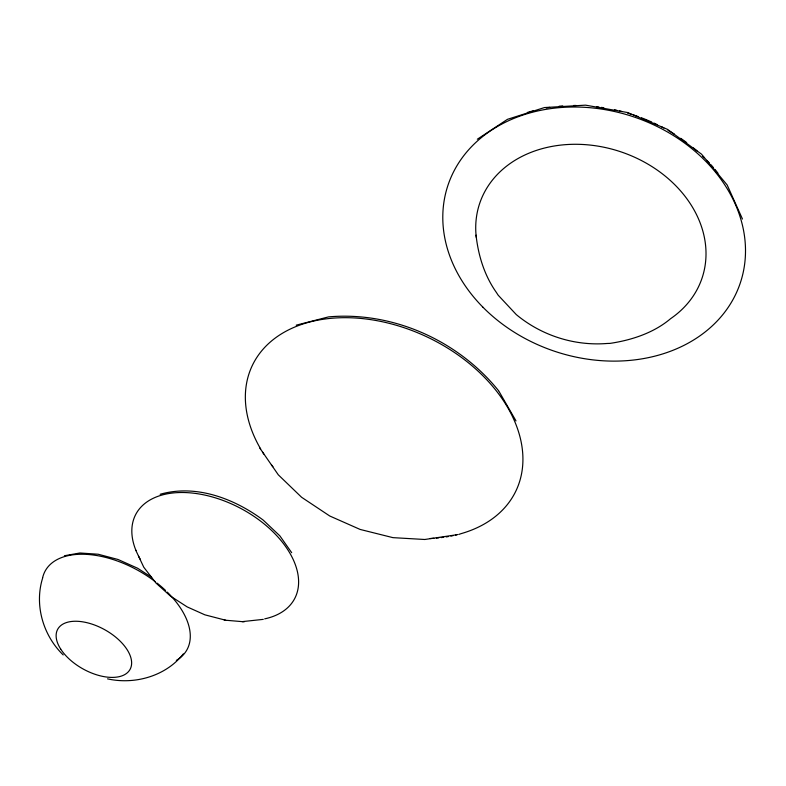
<?xml version="1.0" encoding="UTF-8"?>
<svg xmlns="http://www.w3.org/2000/svg" width="786" height="786" viewBox="0 0 786 786"><rect width="100%" height="100%" fill="white"/><g stroke="black" fill="none" stroke-linecap="round" stroke-linejoin="round"><path stroke-width="1.18" d="M42.729 577.759C34.132 604.788 43.014 635.402 63.204 654.935M183.344 653.903C165.807 676.186 134.74 684.911 107.544 678.868M477.328 139.23L507.471 119.325L544.472 107.554L585.55 105.157L627.7 112.555L667.442 129.336L701.476 154.135L727.168 184.995L742.475 219.039M458.945 534.362L461.195 533.615A145.98 100.824 25.4 0 0 502.421 399.17A145.98 100.824 25.4 0 0 316.041 320.541A145.98 100.824 25.4 0 0 260.706 449.042M296.204 325.168L328.617 316.876C393.059 311.256 458.228 340.613 498.619 390.77M160.167 494.276C196.156 484.019 234.257 498.589 263.192 520.086L279.875 535.865L291.694 552.715M64.423 555.741L79.917 552.99L98.191 554.238L118.077 559.504L137.648 568.258L151.698 577.356M456.587 534.775L424.754 539.491L392.941 537.644L360.135 529.44L329.766 516.009L301.598 497.273L278.303 474.823L259.753 448.01M263.281 619.368L242.206 621.638M170.896 596.387L187.166 606.9L204.871 614.829L225.641 620.223M224.256 620.115L244.2 621.805M170.277 595.926L155.942 583.006L143.779 567.237L135.634 549.964M498.904 391.212L515.999 420.903M476.051 235.132C478.291 255.548 484.431 275.591 496.428 292.52L498.157 295.182L516.274 314.587C541.485 335.524 574.478 346.125 607.175 343.472L609.985 343.394C631.63 340.142 653.716 332.969 670.645 318.644A117.291 93.848 18.5 0 0 630.578 155.481A117.291 93.848 18.5 0 0 476.296 237.451M527.318 112.496A153.231 123.147 18.4 0 1 533.163 110.826M546.26 107.947A153.231 123.147 18.4 0 1 549.709 107.387M559.131 106.228A153.231 123.147 18.4 0 1 562.727 105.923M573.633 105.481A153.231 123.147 18.4 0 1 576.079 105.471M596.564 106.739A153.231 123.147 18.4 0 1 598.961 107.043M601.369 107.377A153.231 123.147 18.4 0 1 603.786 107.741M614.603 109.785A153.231 123.147 18.4 0 1 616.99 110.325M619.368 110.895A153.231 123.147 18.4 0 1 621.736 111.494M627.592 113.125A153.231 123.147 18.4 0 1 631.079 114.186M633.398 114.933A153.231 123.147 18.4 0 1 638.035 116.534M641.504 117.812A153.231 123.147 18.4 0 1 651.741 122.056M653.981 123.078A153.231 123.147 18.4 0 1 657.302 124.66M661.655 126.86A153.231 123.147 18.4 0 1 663.806 128M668.051 130.358A153.231 123.147 18.4 0 1 674.437 134.19M680.676 138.287A153.231 123.147 18.4 0 1 686.718 142.63M693.458 147.955A153.231 123.147 18.4 0 1 697.153 151.109M702.478 156.011A153.231 123.147 18.4 0 1 704.236 157.721M706.82 160.334A153.231 123.147 18.4 0 1 709.345 163.007M710.986 164.814A153.231 123.147 18.4 0 1 713.393 167.565M714.955 169.422A153.231 123.147 18.4 0 1 717.962 173.185M167.261 592.104A81.096 45.559 29.2 0 1 176.319 660.397M42.719 577.386A81.096 45.559 29.2 0 1 155.107 581.571M157.082 583.114A81.096 45.559 29.2 0 1 165.522 590.424M135.988 550.583A89.918 54.431 28 0 1 180.957 492.508A89.918 54.431 28 0 1 287.195 548.854A89.918 54.431 28 0 1 264.695 618.857M140.272 559.327A89.918 54.431 28 0 1 138.503 556.066M457.835 534.519A145.98 100.824 25.4 0 1 455.546 535.079M453.237 535.6A145.98 100.824 25.4 0 1 450.889 536.081M448.511 536.524A145.98 100.824 25.4 0 1 446.124 536.926M443.707 537.28A145.98 100.824 25.4 0 1 441.27 537.595M438.814 537.87A145.98 100.824 25.4 0 1 436.358 538.105M433.882 538.302A145.98 100.824 25.4 0 1 430.168 538.508M272.929 466.717A145.98 100.824 25.4 0 1 271.416 464.811M263.782 454.043A145.98 100.824 25.4 0 1 262.514 452.038M483.007 307.287A154.115 123.697 18.4 0 0 738.683 287.421A154.115 123.697 18.4 0 0 560.723 107.535A154.115 123.697 18.4 0 0 483.007 307.287M60.709 649.098A41.363 22.411 29.1 0 0 126.084 673.749A41.363 22.411 29.1 0 0 94.851 625.125A41.363 22.411 29.1 0 0 60.709 649.098"/></g></svg>
